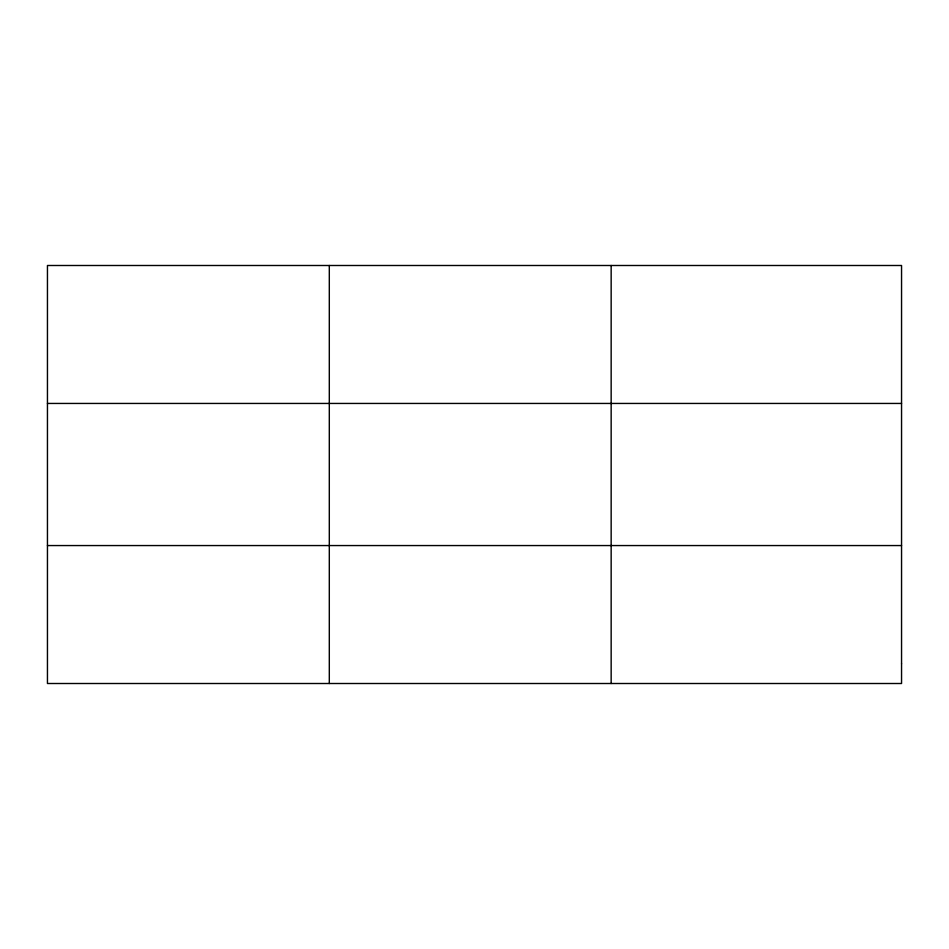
<?xml version="1.0" encoding="UTF-8"?>
<svg xmlns="http://www.w3.org/2000/svg" width="949" height="949" viewBox="0 0 949 949"><rect width="100%" height="100%" fill="white"/><g stroke="black" fill="none" stroke-linecap="round" stroke-linejoin="round"><path stroke-width="1.42" d="M329.303 265.495L329.303 683.505M611.156 265.495L611.156 683.505M47.45 403.444L901.55 403.444M47.45 545.556L901.55 545.556M901.55 663.802L901.55 683.505L47.45 683.505L47.45 265.495L901.55 265.495L901.55 663.802"/></g></svg>
